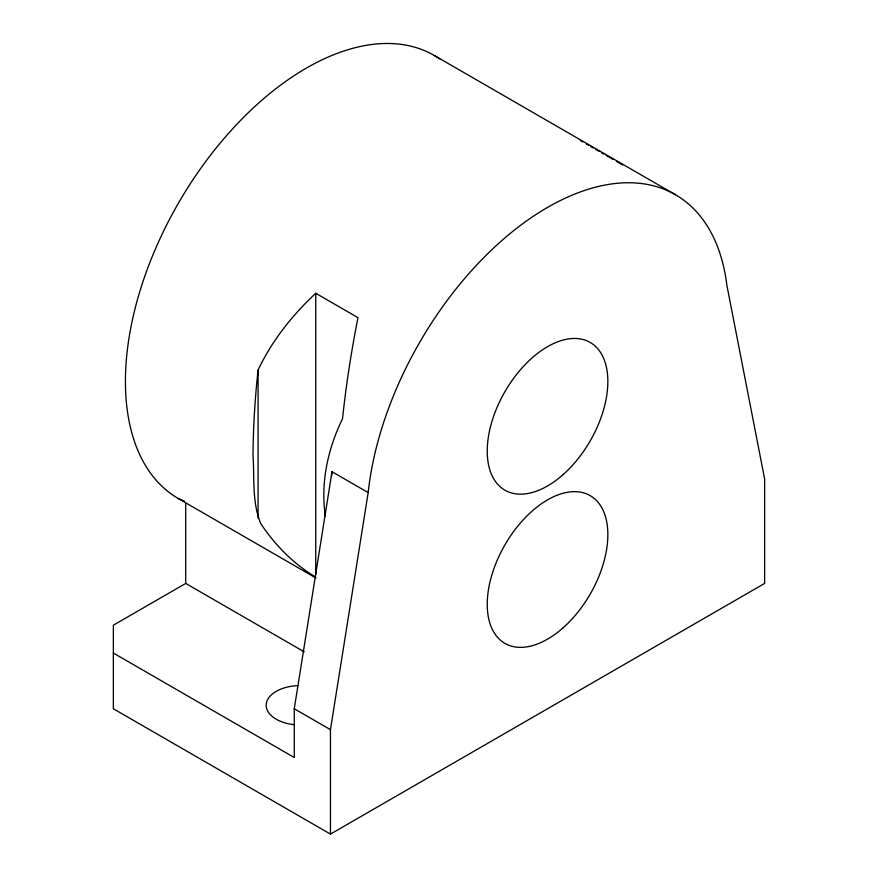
<?xml version="1.0" encoding="UTF-8"?>
<svg xmlns="http://www.w3.org/2000/svg" width="878" height="878" viewBox="0 0 878 878"><rect width="100%" height="100%" fill="white"/><g stroke="black" fill="none" stroke-linecap="round" stroke-linejoin="round"><path stroke-width="1.32" d="M325.321 516.012C320.404 482.79 327.889 448.702 342.519 418.773C346.097 384.849 351.365 351.112 357.961 317.649L315.751 293.274C292.264 315.18 271.818 340.905 258.088 370.033C254.971 398.294 253.237 426.697 252.996 455.133C254.543 477.83 251.876 502.348 260.788 523.683C275.121 545.15 293.548 563.863 315.751 577.197M113.361 653.056L294.273 757.505L294.273 708.765L332.005 471.705L368.178 492.591L330.457 729.651L330.457 834.1L113.361 708.765L113.361 625.202L185.719 583.42L304.238 651.849M330.457 834.1L764.639 583.42L764.639 478.971L726.907 285.482A255.849 147.713 -60 0 0 547.543 207.406A255.849 147.713 -60 0 0 368.178 492.591M439.713 58.892A255.849 147.713 -60 0 0 181.23 198.362A255.849 147.713 -60 0 0 178.41 498.605L184.501 501.261M434.259 55.468L675.467 194.729M580.336 140.513L582.685 141.874M586.208 143.904L588.545 145.254M590.894 146.604L593.243 147.965M595.58 149.315L599.103 151.345M601.441 152.695L603.79 154.056M606.138 155.406L613.173 159.467M616.685 161.497L622.557 164.888M178.41 498.605L315.882 577.976M294.273 708.765L330.457 729.651M315.751 293.274L315.751 574.453M258.088 370.033L258.088 518.283M185.719 503.149L185.719 583.42M293.954 724.635A34.11 19.7 0 0 1 266.243 704.167A34.11 19.7 0 0 1 297.763 685.641M331.588 475.81A255.849 147.713 -60 0 1 332.005 471.705M563.16 627.748A85.287 49.234 -60 0 0 590.192 495.642A85.287 49.234 -60 0 0 489.298 585.099A85.287 49.234 -60 0 0 563.16 627.748M563.16 474.548A85.287 49.234 -60 0 0 590.192 342.442A85.287 49.234 -60 0 0 489.298 431.91A85.287 49.234 -60 0 0 563.16 474.548"/></g></svg>
